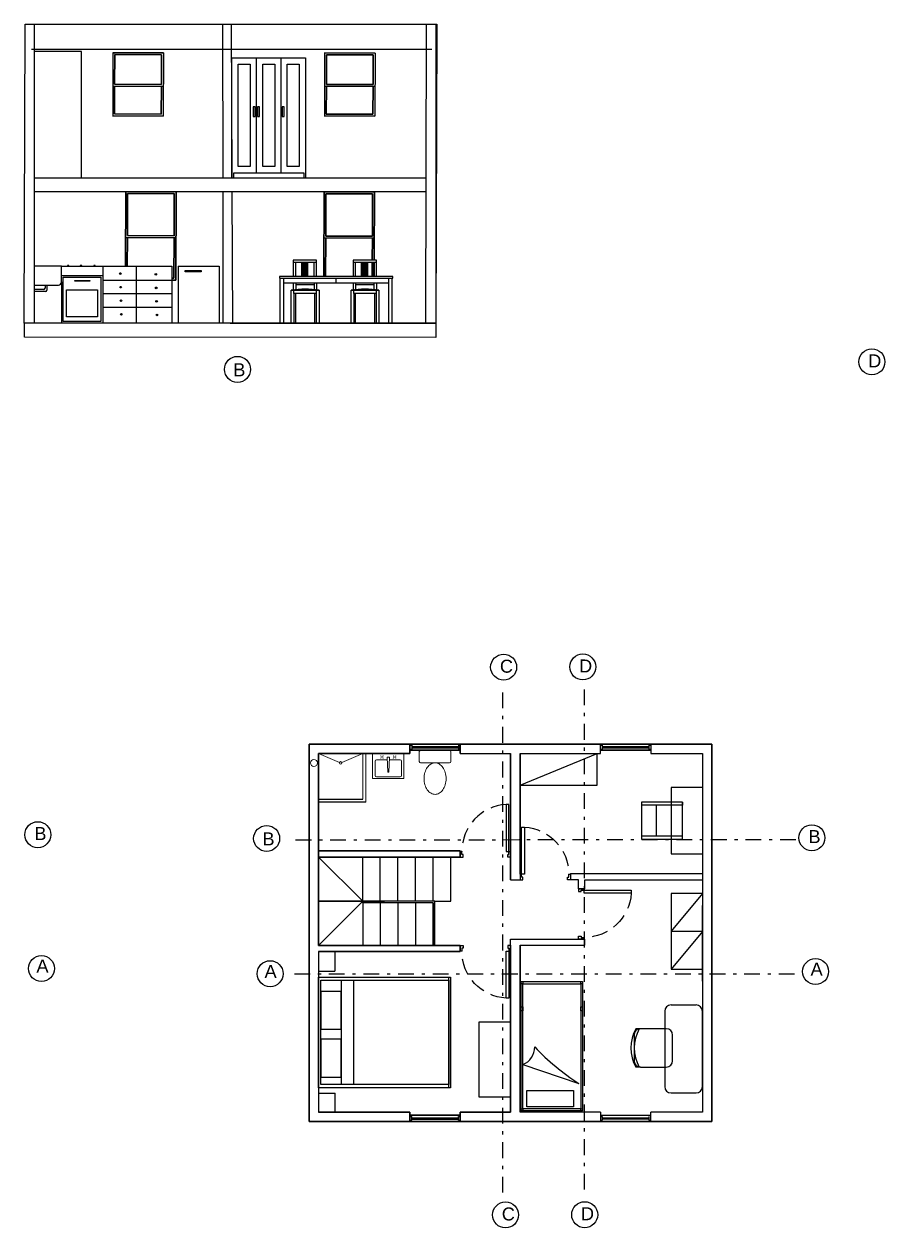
# Model space of a CAD drawing. Header units: inches. Extents: x 157.3 to 225.9, y 42.2 to 124.9.
# Drawn here: x 198.54 to 225.9, y 46.69 to 84.95 of the extents above; entities that cross this region are included whole.
import ezdxf

# ---------------------------------------------------------------- set-up
doc = ezdxf.new("R2010")
doc.units = ezdxf.units.IN
doc.header["$MEASUREMENT"] = 0
doc.linetypes.add('DASHDOT', pattern=[1, 0.5, -0.25, 0, -0.25])
doc.linetypes.add('HIDDEN', pattern=[0.375, 0.25, -0.125])
for name, color, linetype, lineweight in [('A-DOOR-FULL', 4, 'Continuous', 25), ('A-ELEV-MBE1', 7, 'Continuous', 35), ('A-FLOR-LEVL', 7, 'Continuous', 35), ('A-FLOR-STRS', 4, 'Continuous', 25), ('A-FURN', 8, 'Continuous', 18), ('A-GLAZ-FULL', 4, 'Continuous', 25), ('A-WALL-FULL-EXTR', 7, 'Continuous', 35), ('A-WALL-FULL-INTR', 7, 'Continuous', 35)]:
    doc.layers.add(name, color=color, linetype=linetype, lineweight=lineweight)
doc.styles.get("Standard").update_dxf_attribs({"font": 'Arial.ttf'})

# ---------------------------------------------------------------- blocks, each defined once
blk = doc.blocks.new('INOD')
for p, q in [((0.23, 0), (-0.23, 0)), ((-0.25, -0.02), (-0.25, -0.18)), ((0.25, -0.18), (0.25, -0.02)), ((-0.23, -0.2), (0.23, -0.2))]:
    blk.add_line(p, q)
blk.add_lwpolyline([(-0.175, -0.45, 0.07067), (-0.161, -0.549, 0.082314), (-0.124, -0.627, 0.106842), (-0.063, -0.683, 0.13438), (0, -0.7, 0.13438), (0.063, -0.683, 0.106842), (0.124, -0.627, 0.082314), (0.161, -0.549, 0.07067), (0.175, -0.45, 0.07067), (0.161, -0.351, 0.082314), (0.124, -0.273, 0.106842), (0.063, -0.217, 0.13438), (0, -0.2, 0.13438), (-0.063, -0.217, 0.106842), (-0.124, -0.273, 0.082314), (-0.161, -0.351, 0.07067)], format="xyb", close=True)
for centre, start, end in [((-0.23, -0.02), 90, 180), ((-0.23, -0.18), 180, 270), ((0.23, -0.02), 0, 90), ((0.23, -0.18), 270, 0)]:
    blk.add_arc(centre, 0.02, start, end)
blk = doc.blocks.new('DOOR-75')
for points in [[(-0.07, 0.84), (-0.07, 0.09), (-0.025, 0.09), (-0.025, 0.84), (-0.07, 0.84)], [(-0.775, 0.09), (-0.8, 0.09), (-0.8, 0), (-0.755, 0), (-0.755, 0.045), (-0.775, 0.045), (-0.775, 0.09)], [(-0.025, 0.09), (0, 0.09), (0, 0), (-0.045, 0), (-0.045, 0.045), (-0.025, 0.045), (-0.025, 0.09)]]:
    blk.add_lwpolyline(points)
at = {"linetype": 'HIDDEN'}
blk.add_arc((-0.023, 0.089), 0.752, 93.6181, 179.9249, dxfattribs=at)

msp = doc.modelspace()

# ---------------------------------------------------------------- linework, layer by layer
for p, q in [((201.361, 84.043), (201.361, 82.037)), ((202.965, 84.036), (202.957, 82.031)), ((205.922, 80.231), (205.922, 83.881)), ((206.704, 80.231), (206.704, 83.881)), ((208.089, 84.04), (208.089, 82.035)), ((209.694, 84.034), (209.685, 82.028)), ((207.171, 76.934), (207.171, 77.376)), ((207.361, 76.934), (207.361, 77.376)), ((207.382, 76.934), (207.382, 77.376)), ((207.422, 76.934), (207.422, 77.376)), ((207.442, 76.934), (207.442, 77.376)), ((207.482, 76.934), (207.482, 77.376)), ((207.502, 76.934), (207.502, 77.376)), ((207.542, 76.934), (207.542, 77.376)), ((207.562, 76.934), (207.562, 77.376)), ((204.74, 77.259), (204.74, 75.45)), ((199.726, 76.757), (199.726, 75.45)), ((207.091, 76.734), (207.091, 76.504)), ((207.171, 76.734), (207.171, 76.515)), ((207.111, 76.393), (207.111, 76.493)), ((201.046, 75.957), (203.235, 75.957)), ((216.854, 61.772), (216.854, 62.072)), ((218.454, 62.072), (218.454, 61.772)), ((214.3, 60.765), (216.748, 61.772)), ((219.099, 60.686), (219.099, 58.586)), ((220.099, 60.686), (219.099, 60.686)), ((220.099, 60.686), (220.099, 58.586)), ((207.9, 60.322), (209.3, 60.322)), ((209.4, 60.222), (207.9, 60.222)), ((219.464, 60.226), (218.164, 60.226)), ((218.164, 60.226), (218.164, 59.046)), ((219.464, 60.126), (218.164, 60.126)), ((219.464, 60.126), (218.624, 60.126)), ((218.624, 60.126), (218.624, 59.146)), ((219.464, 59.046), (219.464, 60.226)), ((219.464, 60.226), (219.464, 60.126)), ((219.464, 59.146), (218.164, 59.146)), ((218.164, 59.046), (219.464, 59.046)), ((219.464, 59.046), (219.464, 59.146)), ((219.099, 58.586), (220.099, 58.586)), ((215.9, 57.953), (220.099, 57.953)), ((215.9, 57.953), (215.9, 57.933)), ((214, 57.753), (214.3, 57.753)), ((216.155, 57.753), (215.9, 57.753)), ((216.155, 57.472), (216.355, 57.472)), ((216.355, 57.753), (220.099, 57.753)), ((220.099, 57.321), (219.099, 57.321)), ((219.099, 57.321), (219.099, 56.121)), ((220.099, 57.321), (219.099, 56.121)), ((220.099, 56.065), (220.099, 56.938)), ((219.099, 56.121), (220.099, 56.121)), ((220.099, 56.114), (219.099, 56.114)), ((219.099, 56.114), (219.099, 54.914)), ((220.099, 56.114), (219.099, 54.914)), ((220.099, 54.865), (220.099, 56.065)), ((220.099, 54.531), (220.099, 55.731)), ((207.9, 55.473), (207.9, 50.373)), ((208.42, 55.473), (208.42, 54.857)), ((207.9, 54.854), (208.42, 54.854)), ((219.099, 54.914), (220.099, 54.914)), ((207.897, 51.139), (207.897, 54.661)), ((207.897, 54.661), (212.095, 54.661)), ((212.043, 51.139), (212.043, 54.661)), ((212.095, 54.661), (212.095, 51.139)), ((218.899, 53.581), (218.899, 51.181)), ((219.099, 53.781), (219.899, 53.781)), ((220.099, 51.181), (220.099, 53.581)), ((217.927, 52.821), (217.927, 52.002)), ((218.127, 53.021), (217.976, 53.021)), ((218.947, 53.021), (218.127, 53.021)), ((219.147, 52.002), (219.147, 52.821)), ((214.393, 51.884), (216.168, 51.284)), ((218.127, 51.802), (217.976, 51.802)), ((218.127, 51.802), (218.947, 51.802)), ((212.095, 51.139), (207.897, 51.139)), ((207.901, 50.974), (208.421, 50.974)), ((208.421, 50.374), (208.421, 50.974)), ((219.099, 50.981), (219.899, 50.981)), ((216.242, 50.374), (216.142, 50.374)), ((216.142, 50.374), (216.142, 50.374)), ((216.854, 50.373), (216.854, 50.073)), ((216.854, 50.273), (218.454, 50.273)), ((218.454, 50.073), (218.454, 50.373))]:
    msp.add_line(p, q)
at = {"color": 0}
for p, q in [((207.833, 77.376), (207.091, 77.376)), ((207.753, 76.934), (207.753, 77.376)), ((209.736, 77.376), (208.994, 77.376)), ((209.074, 76.934), (209.074, 77.376)), ((209.265, 76.934), (209.265, 77.376)), ((209.285, 76.934), (209.285, 77.376)), ((209.325, 76.934), (209.325, 77.376)), ((209.345, 76.934), (209.345, 77.376)), ((209.385, 76.934), (209.385, 77.376)), ((209.405, 76.934), (209.405, 77.376)), ((209.445, 76.934), (209.445, 77.376)), ((209.465, 76.934), (209.465, 77.376)), ((209.656, 76.934), (209.656, 77.376)), ((199.726, 77.259), (203.235, 77.259)), ((199.726, 76.967), (201.046, 76.967)), ((201.046, 77.259), (201.046, 75.452)), ((202.111, 75.45), (202.111, 77.259)), ((203.235, 77.259), (203.235, 75.45)), ((203.437, 77.259), (204.74, 77.259)), ((203.437, 77.259), (203.437, 75.45)), ((201.046, 76.819), (203.235, 76.819)), ((207.171, 76.674), (207.753, 76.674)), ((207.753, 76.734), (207.753, 76.518)), ((207.833, 76.734), (207.833, 76.507)), ((208.455, 76.734), (208.455, 76.874)), ((208.994, 76.734), (208.994, 76.504)), ((209.074, 76.734), (209.074, 76.515)), ((209.074, 76.674), (209.656, 76.674)), ((209.656, 76.734), (209.656, 76.518)), ((209.736, 76.734), (209.736, 76.507)), ((201.046, 76.388), (203.235, 76.388)), ((201.046, 76.388), (203.235, 76.388)), ((207.833, 76.393), (207.833, 76.493)), ((209.014, 76.393), (209.014, 76.493)), ((209.736, 76.393), (209.736, 76.493))]:
    msp.add_line(p, q, dxfattribs=at)
at = {"color": 2, "linetype": 'DASHDOT'}
for p, q in [((213.756, 47.813), (213.756, 63.755)), ((216.352, 47.909), (216.352, 63.851)), ((223.069, 59.03), (207.085, 59.014)), ((223.026, 54.757), (207.128, 54.757))]:
    msp.add_line(p, q, dxfattribs=at)
for points in [[(198.574, 84.955), (211.657, 84.955), (211.622, 75.45), (198.539, 75.45)], [(199.916, 77.259), (199.962, 77.259), (199.962, 77.277), (199.916, 77.277)], [(200.323, 77.259), (200.369, 77.259), (200.369, 77.277), (200.323, 77.277)], [(200.751, 77.259), (200.797, 77.259), (200.797, 77.277), (200.751, 77.277)], [(200.155, 76.809), (200.625, 76.809), (200.625, 76.784), (200.155, 76.784)], [(199.89, 76.506), (200.872, 76.506), (200.872, 75.654), (199.89, 75.654)], [(212.043, 51.247), (207.965, 51.247), (207.965, 54.563), (212.043, 54.563)], [(209.006, 51.247), (208.624, 51.247), (208.624, 54.563), (209.006, 54.563)], [(214.34, 50.413), (214.34, 54.519), (216.282, 54.519), (216.282, 50.413)], [(214.34, 54.451), (214.34, 54.519), (214.393, 54.519), (214.393, 54.451)], [(214.393, 50.48), (214.393, 54.451), (216.228, 54.451), (216.228, 50.48)], [(216.228, 54.451), (216.228, 54.519), (216.282, 54.519), (216.282, 54.451)], [(208.603, 52.998), (207.984, 52.998), (207.984, 54.218), (208.603, 54.218)], [(214.34, 53.593), (214.34, 53.72), (214.393, 53.72), (214.393, 53.593)], [(216.228, 53.593), (216.228, 53.72), (216.282, 53.72), (216.282, 53.593)], [(208.603, 51.476), (207.984, 51.476), (207.984, 52.697), (208.603, 52.697)], [(214.516, 50.538), (214.516, 51.058), (215.995, 51.058), (215.995, 50.538)], [(214.34, 50.413), (214.34, 50.481), (214.393, 50.481), (214.393, 50.413)], [(216.229, 50.413), (216.229, 50.481), (216.282, 50.481), (216.282, 50.413)]]:
    msp.add_lwpolyline(points, close=True)
for points in [[(198.859, 84.955), (198.864, 75.45), (198.539, 75.46)], [(211.622, 84.955), (211.627, 75.44), (211.302, 75.45), (211.326, 84.955)], [(200.366, 80.07), (200.366, 84.081), (198.859, 84.081)], [(205.139, 80.07), (205.139, 83.881), (207.486, 83.881), (207.486, 80.07)], [(205.34, 80.431), (205.34, 83.68), (205.721, 83.68), (205.721, 80.431), (205.34, 80.431)], [(206.122, 80.431), (206.122, 83.68), (206.503, 83.68), (206.503, 80.431), (206.122, 80.431)], [(206.904, 80.431), (206.904, 83.68), (207.285, 83.68), (207.285, 80.431), (206.904, 80.431)], [(205.881, 82.322), (205.821, 82.322), (205.821, 82.021), (205.881, 82.021), (205.881, 82.322)], [(206.022, 82.322), (205.962, 82.322), (205.962, 82.021), (206.022, 82.021), (206.022, 82.322)], [(206.804, 82.322), (206.744, 82.322), (206.744, 82.021), (206.804, 82.021), (206.804, 82.322)], [(205.139, 80.07), (205.2, 80.07), (205.2, 80.231), (207.426, 80.231), (207.426, 80.07), (207.486, 80.07)], [(199.726, 76.749), (199.726, 77.259), (198.864, 77.259), (198.864, 76.658)], [(198.864, 76.658), (199.635, 76.658)], [(199.205, 76.658), (199.205, 76.558)], [(199.265, 76.658), (199.265, 76.498)], [(206.671, 76.874), (206.671, 75.45), (206.791, 75.45), (206.791, 76.874)], [(199.164, 76.517), (198.864, 76.517)], [(199.225, 76.457), (198.864, 76.457)], [(207.091, 75.45), (207.171, 75.45), (207.171, 76.393)], [(212.4, 61.772), (214, 61.772)], [(214.3, 61.772), (216.854, 61.772)], [(214.3, 61.772), (214.3, 60.765), (216.748, 60.765), (216.748, 61.772)], [(218.454, 61.772), (220.099, 61.772), (220.099, 55.473)], [(216.155, 57.472), (216.155, 57.753)], [(216.355, 57.472), (216.355, 57.753)], [(214, 55.673), (214, 55.873), (216.355, 55.873), (216.355, 55.873)], [(214.3, 55.676), (216.355, 55.676), (216.355, 55.873)], [(220.099, 55.473), (220.099, 50.373), (218.454, 50.373)], [(214, 50.842), (213, 50.842), (213, 53.241), (214, 53.241)], [(216.854, 50.373), (214.3, 50.373)]]:
    msp.add_lwpolyline(points)
at = {"color": 0}
for points in [[(204.865, 80.07), (204.859, 84.955)], [(205.116, 84.955), (205.139, 80.07)], [(198.779, 84.154), (211.5, 84.154)], [(198.861, 80.07), (211.314, 80.07)], [(211.313, 79.621), (198.862, 79.621)], [(205.142, 79.621), (205.162, 75.45), (204.871, 75.45), (204.866, 79.621)], [(207.833, 76.934), (207.833, 77.456), (207.091, 77.456), (207.091, 76.934)], [(209.736, 76.934), (209.736, 77.456), (208.994, 77.456), (208.994, 76.934)], [(206.651, 76.934), (206.651, 76.874), (210.26, 76.874), (210.26, 76.934), (206.651, 76.934)], [(206.791, 76.734), (210.12, 76.734)], [(210.12, 76.874), (210.12, 75.45), (210.24, 75.45), (210.24, 76.874)], [(207.031, 75.45), (207.031, 76.493), (207.913, 76.493), (207.913, 75.45), (207.833, 75.45), (207.833, 76.393), (207.111, 76.393), (207.111, 75.45), (207.031, 75.45)], [(207.773, 76.393), (207.773, 75.45), (207.853, 75.45)], [(208.934, 75.45), (208.934, 76.493), (209.816, 76.493), (209.816, 75.45), (209.736, 75.45), (209.736, 76.393), (209.014, 76.393), (209.014, 75.45), (208.934, 75.45)], [(208.994, 75.45), (209.074, 75.45), (209.074, 76.393)], [(209.676, 76.393), (209.676, 75.45), (209.756, 75.45)]]:
    msp.add_lwpolyline(points, dxfattribs=at)
for points in [[(203.657, 77.126), (204.165, 77.126), (204.165, 77.078), (203.657, 77.078)], [(199.785, 76.908), (200.983, 76.908), (200.983, 75.5), (199.785, 75.5)], [(198.548, 75.455), (211.627, 75.44), (211.627, 74.991), (198.548, 75.005)]]:
    msp.add_lwpolyline(points, close=True, dxfattribs=at)
for centre in [(201.596, 77.025), (202.726, 77.003), (201.609, 76.593), (202.739, 76.571), (201.619, 76.163), (202.749, 76.141)]:
    msp.add_circle(centre, 0.0262, dxfattribs=at)
for centre in [(201.632, 75.731), (202.762, 75.709)]:
    msp.add_circle(centre, 0.0262)
at = {"color": 2}
for centre in [(225.484, 74.22), (205.322, 73.98), (213.78, 64.516), (216.295, 64.522), (198.975, 59.189), (206.248, 59.07), (223.577, 59.093), (199.091, 54.936), (206.358, 54.771), (223.693, 54.84), (213.84, 47.105), (216.355, 47.111)]:
    msp.add_circle(centre, 0.413, dxfattribs=at)
for centre, radius, start, end in [((199.164, 76.558), 0.0408, 270.9858, 359.3784), ((199.63, 76.753), 0.0958, 267.2925, 2.3824), ((199.224, 76.498), 0.0408, 270.9858, 359.3784), ((219.099, 53.581), 0.2, 90, 180), ((219.899, 53.581), 0.2, 0, 90), ((219.147, 52.411), 1.32, 152.4759, 207.5241), ((218.127, 52.821), 0.2, 90, 180), ((219.147, 52.411), 1.22, 150, 210), ((218.947, 52.821), 0.2, 0, 90), ((214.18, 52.431), 0.587, 291.2489, 1.147), ((220.377, 57.799), 7.756, 223.672, 237.134), ((218.127, 52.002), 0.2, 180, 270), ((218.947, 52.002), 0.2, 270, 0), ((219.099, 51.181), 0.2, 180, 270), ((219.899, 51.181), 0.2, 270, 0)]:
    msp.add_arc(centre, radius, start, end)
at = {"color": 0}
for centre in [(207.472, 74.146), (209.375, 74.146)]:
    msp.add_arc(centre, 2.388, 79.3552, 100.6448, dxfattribs=at)
at = {"layer": 'A-ELEV-MBE1'}
for p, q in [((202.965, 84.036), (201.361, 84.043)), ((201.421, 83.983), (201.417, 83.04)), ((202.905, 83.976), (201.421, 83.983)), ((202.905, 83.976), (202.901, 83.034)), ((209.694, 84.034), (208.089, 84.04)), ((208.149, 83.98), (208.145, 83.037)), ((209.633, 83.974), (208.149, 83.98)), ((209.633, 83.974), (209.629, 83.031)), ((201.417, 82.98), (201.413, 82.097)), ((202.901, 82.974), (202.897, 82.091)), ((208.145, 82.977), (208.141, 82.095)), ((209.629, 82.971), (209.625, 82.089)), ((202.957, 82.031), (201.352, 82.038)), ((202.897, 82.091), (201.413, 82.097)), ((209.685, 82.028), (208.081, 82.035)), ((209.625, 82.089), (208.141, 82.095))]:
    msp.add_line(p, q, dxfattribs=at)
at = {"layer": 'A-ELEV-MBE1', "color": 0}
for p, q in [((201.768, 79.621), (201.759, 77.259)), ((203.373, 79.621), (203.361, 76.819)), ((208.071, 79.621), (208.06, 76.934)), ((209.675, 79.615), (208.071, 79.622)), ((209.675, 79.615), (209.666, 77.456)), ((201.828, 79.573), (201.823, 78.23)), ((203.312, 79.567), (201.828, 79.573)), ((203.312, 79.567), (203.307, 78.223)), ((208.131, 79.561), (208.125, 78.218)), ((209.615, 79.555), (208.131, 79.561)), ((209.615, 79.555), (209.609, 78.212)), ((201.823, 78.169), (201.819, 77.259)), ((203.307, 78.163), (203.301, 76.88)), ((208.125, 78.158), (208.12, 76.934)), ((209.609, 78.151), (209.606, 77.456)), ((209.606, 77.376), (209.604, 76.934)), ((209.666, 77.376), (209.664, 76.934)), ((203.301, 76.88), (203.235, 76.88)), ((203.361, 76.819), (203.235, 76.82)), ((208.12, 76.874), (208.12, 76.874)), ((209.604, 76.874), (209.604, 76.868))]:
    msp.add_line(p, q, dxfattribs=at)
at = {"layer": 'A-ELEV-MBE1'}
for points in [[(201.417, 83.04), (202.901, 83.034)], [(208.145, 83.037), (209.629, 83.031)], [(201.356, 82.98), (202.961, 82.973)], [(208.085, 82.978), (209.689, 82.971)]]:
    msp.add_lwpolyline(points, dxfattribs=at)
at = {"layer": 'A-ELEV-MBE1', "color": 0}
for points in [[(201.762, 78.17), (203.367, 78.163)], [(201.823, 78.23), (203.307, 78.223)], [(208.065, 78.158), (209.669, 78.151)], [(208.125, 78.218), (209.609, 78.212)]]:
    msp.add_lwpolyline(points, dxfattribs=at)
at = {"layer": 'A-FLOR-LEVL'}
for p, q in [((212.4, 62.072), (210.8, 62.072)), ((214.3, 62.072), (220.399, 62.072)), ((212.4, 61.872), (210.8, 61.872)), ((218.454, 61.872), (216.854, 61.872)), ((212.4, 50.273), (210.8, 50.273)), ((212.4, 50.073), (210.8, 50.073))]:
    msp.add_line(p, q, dxfattribs=at)
at = {"layer": 'A-FLOR-STRS'}
for p, q in [((209.3, 57.072), (207.9, 58.472)), ((209.3, 57.072), (209.3, 58.472)), ((209.86, 57.072), (209.86, 58.472)), ((210.42, 57.072), (210.42, 58.472)), ((210.98, 57.072), (210.98, 58.472)), ((211.54, 57.072), (211.54, 58.472)), ((212.1, 57.072), (212.1, 58.472)), ((209.3, 57.072), (207.9, 57.072)), ((207.9, 57.072), (209.997, 57.072)), ((209.3, 57.072), (207.9, 55.673)), ((209.3, 57.072), (209.3, 55.673)), ((209.3, 57.022), (209.3, 57.072)), ((209.86, 57.022), (209.86, 55.673)), ((210.42, 57.022), (210.42, 55.673)), ((210.98, 57.022), (210.98, 55.673)), ((211.54, 57.022), (211.54, 55.673)), ((211.59, 57.072), (212.1, 57.072))]:
    msp.add_line(p, q, dxfattribs=at)
for points in [[(211.59, 55.673), (211.59, 57.072), (209.3, 57.072)], [(211.54, 55.673), (211.54, 57.022), (209.3, 57.022)]]:
    msp.add_lwpolyline(points, dxfattribs=at)
at = {"layer": 'A-FURN'}
for p, q in [((208.563, 61.488), (207.9, 61.772)), ((208.637, 61.488), (209.3, 61.772)), ((209.3, 61.772), (209.3, 60.322)), ((209.4, 61.772), (209.4, 60.222)), ((209.612, 61.772), (209.612, 60.972)), ((210.612, 60.972), (210.612, 61.772)), ((209.694, 61.529), (209.694, 61.069)), ((210.078, 61.569), (209.734, 61.569)), ((210.494, 61.569), (210.15, 61.569)), ((210.534, 61.069), (210.534, 61.529)), ((209.612, 60.972), (210.612, 60.972)), ((209.734, 61.029), (210.494, 61.029))]:
    msp.add_line(p, q, dxfattribs=at)
at = {"layer": 'A-FURN', "const_width": 0.01}
for points in [[(209.893, 61.694, 1), (209.863, 61.694, 1)], [(209.893, 61.624, -1), (209.863, 61.624, -1)], [(209.889, 61.659, 1), (209.939, 61.659, 1)], [(209.949, 61.707, 1), (209.949, 61.677, 1)], [(209.949, 61.61, -1), (209.949, 61.64, -1)], [(210.293, 61.694, 1), (210.263, 61.694, 1)], [(210.293, 61.624, -1), (210.263, 61.624, -1)], [(210.289, 61.659, 1), (210.339, 61.659, 1)], [(210.349, 61.707, 1), (210.349, 61.677, 1)], [(210.349, 61.61, -1), (210.349, 61.64, -1)]]:
    msp.add_lwpolyline(points, format="xyb", close=True, dxfattribs=at)
at = {"layer": 'A-FURN'}
msp.add_lwpolyline([(210.094, 61.179), (210.134, 61.179), (210.154, 61.659), (210.074, 61.659)], close=True, dxfattribs=at)
for centre, radius in [((207.75, 61.472), 0.11), ((208.6, 61.472), 0.04)]:
    msp.add_circle(centre, radius, dxfattribs=at)
for centre, start, end in [((209.734, 61.529), 90, 180), ((210.494, 61.529), 0, 90), ((209.734, 61.069), 180, 270), ((210.494, 61.069), 270, 0)]:
    msp.add_arc(centre, 0.04, start, end, dxfattribs=at)
at = {"layer": 'A-GLAZ-FULL'}
for p, q in [((210.8, 62.032), (210.86, 62.032)), ((210.86, 61.992), (212.34, 61.992)), ((212.34, 62.032), (212.4, 62.032)), ((216.854, 62.032), (216.914, 62.032)), ((216.914, 61.992), (218.394, 61.992)), ((218.394, 62.032), (218.454, 62.032)), ((210.8, 61.912), (210.86, 61.912)), ((210.86, 61.972), (212.34, 61.972)), ((210.86, 61.952), (212.34, 61.952)), ((212.34, 61.912), (212.4, 61.912)), ((216.854, 61.912), (216.914, 61.912)), ((216.914, 61.972), (218.394, 61.972)), ((216.914, 61.952), (218.394, 61.952)), ((218.394, 61.912), (218.454, 61.912)), ((210.8, 50.233), (210.86, 50.233)), ((210.86, 50.193), (212.34, 50.193)), ((210.86, 50.173), (212.34, 50.173)), ((210.86, 50.153), (212.34, 50.153)), ((212.34, 50.233), (212.4, 50.233)), ((216.854, 50.235), (216.914, 50.235)), ((216.914, 50.195), (218.394, 50.195)), ((216.914, 50.175), (218.394, 50.175)), ((216.914, 50.155), (218.394, 50.155)), ((210.8, 50.113), (210.86, 50.113)), ((212.34, 50.113), (212.4, 50.113)), ((216.854, 50.115), (216.914, 50.115)), ((218.394, 50.115), (218.454, 50.115))]:
    msp.add_line(p, q, dxfattribs=at)
at = {"layer": 'A-GLAZ-FULL', "ltscale": 0.001}
for p, q in [((210.86, 62.032), (210.86, 61.912)), ((212.34, 62.032), (212.34, 61.912)), ((216.914, 62.032), (216.914, 61.912)), ((218.394, 62.032), (218.394, 61.912)), ((210.86, 50.113), (210.86, 50.233)), ((212.34, 50.113), (212.34, 50.233)), ((216.914, 50.235), (216.914, 50.115)), ((218.394, 50.235), (218.394, 50.115))]:
    msp.add_line(p, q, dxfattribs=at)
at = {"layer": 'A-WALL-FULL-EXTR'}
for p, q in [((207.6, 62.072), (210.8, 62.072)), ((207.6, 50.073), (207.6, 62.072)), ((210.8, 61.772), (210.8, 62.072)), ((214, 62.072), (214.3, 62.072)), ((220.399, 50.073), (220.399, 62.072)), ((207.9, 58.672), (207.9, 61.772)), ((207.9, 61.772), (210.8, 61.772)), ((214, 61.772), (214, 57.753)), ((214.3, 57.933), (214.3, 61.772)), ((207.9, 55.673), (207.9, 58.672)), ((214, 55.473), (214, 55.676)), ((214.3, 55.473), (214.3, 55.676)), ((214, 53.008), (214, 55.473)), ((214.3, 51.408), (214.3, 55.473)), ((214, 50.373), (214, 53.008)), ((214.3, 50.373), (214.3, 51.408)), ((210.8, 50.373), (207.9, 50.373)), ((210.8, 50.073), (210.8, 50.373)), ((212.4, 50.073), (212.4, 50.373)), ((212.4, 50.373), (214, 50.373)), ((207.6, 50.073), (210.8, 50.073)), ((212.4, 50.073), (220.399, 50.073))]:
    msp.add_line(p, q, dxfattribs=at)
at = {"layer": 'A-WALL-FULL-INTR'}
for p, q in [((212.4, 62.072), (214, 62.072)), ((212.4, 61.772), (212.4, 62.072)), ((212.4, 58.672), (207.9, 58.672)), ((212.4, 58.672), (212.4, 58.472)), ((212.4, 58.472), (207.9, 58.472)), ((212.4, 55.673), (207.9, 55.673)), ((212.4, 55.473), (207.9, 55.473))]:
    msp.add_line(p, q, dxfattribs=at)
msp.add_lwpolyline([(212.4, 55.673), (212.4, 55.473)], dxfattribs=at)

# ---------------------------------------------------------------- block references
at = {"layer": 'A-DOOR-FULL', "yscale": 1.999870845646907, "zscale": 1.999870845646907}
for p, xscale in [((214, 58.472), 1.999870845646907), ((214.3, 57.753), -1.999870845646907)]:
    msp.add_blockref('DOOR-75', p, dxfattribs=dict(at, xscale=xscale))
at = {"layer": 'A-DOOR-FULL', "xscale": -1.999870845646907, "yscale": 1.999870845646907, "zscale": 1.999870845646907}
for p, rotation in [((216.155, 57.472), 270), ((214, 55.673), 180)]:
    msp.add_blockref('DOOR-75', p, dxfattribs=dict(at, rotation=rotation))
at = {"layer": 'A-FURN', "xscale": -1.999870845646907, "yscale": 1.999870845646907, "zscale": 1.999870845646907}
msp.add_blockref('INOD', (211.6, 61.872), dxfattribs=at)

# ---------------------------------------------------------------- texts
at = {"color": 2, "char_height": 0.413, "attachment_point": 1}
for s, insert in [('D', (225.365, 74.456)), ('B', (205.188, 74.173)), ('C', (213.661, 64.752)), ('D', (216.176, 64.759)), ('B', (198.865, 59.433)), ('B', (223.467, 59.337)), ('B', (206.114, 59.264)), ('A', (198.931, 55.222)), ('A', (223.534, 55.125)), ('A', (206.181, 55.052)), ('C', (213.721, 47.341)), ('D', (216.236, 47.348))]:
    msp.add_mtext_dynamic_manual_height_columns(s, width=2.13344, gutter_width=1, heights=[0], dxfattribs=dict(at, insert=insert))

doc.saveas('drawing.dxf')
